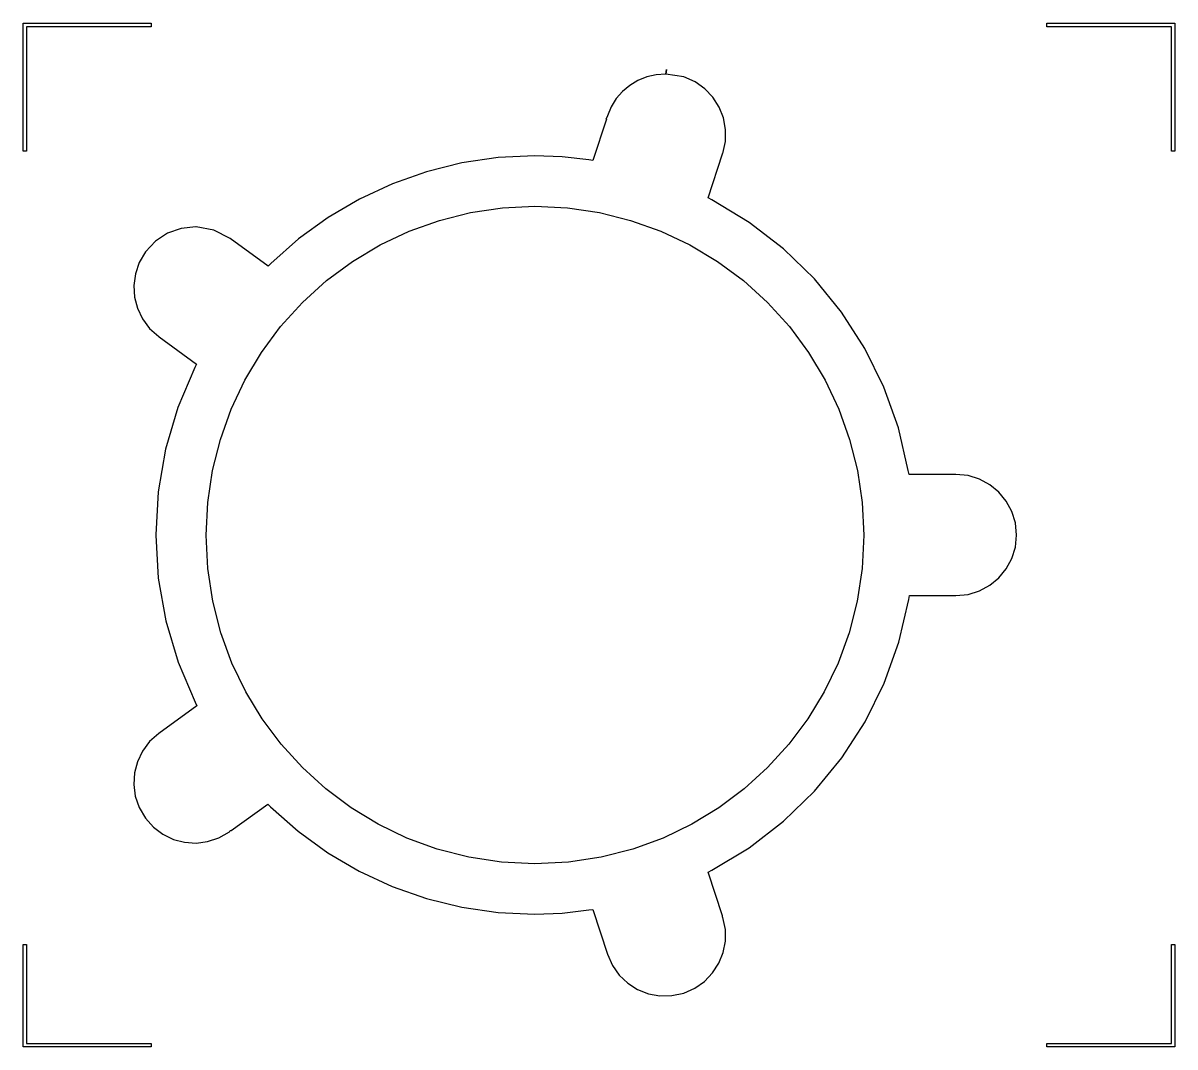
# Model space of a CAD drawing. Extents: x 0 to 6.75, y 0 to 6.
import ezdxf

# ---------------------------------------------------------------- set-up
doc = ezdxf.new("R2010")
doc.units = 0
doc.layers.add('Layer_1', color=7, linetype='CONTINUOUS')

msp = doc.modelspace()

# ---------------------------------------------------------------- linework, layer by layer
at = {"layer": 'Layer_1', "color": 7}
for points in [[(0.750011, 6), (0.750011, 5.978711), (0.021249, 5.978711), (0.021249, 5.249989), (0, 5.249989), (0, 5.989334), (0, 6), (0.750011, 6), (0.750011, 6)], [(6.75, 6), (6.75, 5.249989), (6.728751, 5.249989), (6.728751, 5.978711), (5.999988, 5.978711), (5.999988, 6), (6.75, 6), (6.75, 6)], [(0.021249, 0.599984), (0.021249, 0.021249), (0.750011, 0.021249), (0.750011, 0), (0, 0), (0, 0.599984), (0.021249, 0.599984), (0.021249, 0.599984)], [(6.749992, 0.599984), (6.749992, 0), (5.999982, 0), (5.999982, 0.021249), (6.728744, 0.021249), (6.728744, 0.599984), (6.749992, 0.599984), (6.749992, 0.599984)]]:
    msp.add_lwpolyline(points, close=True, dxfattribs=at)
for points in [[(3.770615, 5.728604), (3.767142, 5.701208), (3.709671, 5.697347), (3.65466, 5.684591), (3.602971, 5.663556), (3.555466, 5.634861), (3.513006, 5.599121), (3.476452, 5.556954), (3.446665, 5.508977), (3.424507, 5.455807), (3.423846, 5.453823), (3.415247, 5.43657), (3.418058, 5.43657), (3.339234, 5.19398), (3.316138, 5.197508), (3.158385, 5.215623), (2.999741, 5.222423), (2.784195, 5.211622), (2.572198, 5.180261), (2.36513, 5.128902), (2.164373, 5.058106), (1.97131, 4.968435), (1.787321, 4.860449), (1.613788, 4.734709), (1.452094, 4.591777), (1.435502, 4.575572), (1.213032, 4.737243), (1.212919, 4.737299), (1.118676, 4.786157), (1.014206, 4.804988), (1.013325, 4.804988), (0.927347, 4.796718), (0.847019, 4.76851), (0.77572, 4.721996), (0.716827, 4.658806), (0.680527, 4.596581), (0.65803, 4.530458), (0.649021, 4.462415), (0.653189, 4.394432), (0.670221, 4.328487), (0.699804, 4.266557), (0.741626, 4.210621), (0.795375, 4.162657), (0.797139, 4.161334), (0.798076, 4.160397), (1.017019, 4.001371), (1.006711, 3.98059), (0.907441, 3.74655), (0.835741, 3.503505), (0.792173, 3.253877), (0.777295, 3.000089), (0.777295, 3.000032), (0.777295, 2.999976), (0.792538, 2.746328), (0.836444, 2.496879), (0.908446, 2.254047), (1.007978, 2.020246), (1.018286, 1.999465), (0.79565, 1.837683), (0.795425, 1.837514), (0.795255, 1.837401), (0.741496, 1.789435), (0.699666, 1.733493), (0.670078, 1.671555), (0.653044, 1.605601), (0.648877, 1.537609), (0.657891, 1.469558), (0.680396, 1.403428), (0.716707, 1.341197), (0.764309, 1.28778), (0.819781, 1.246149), (0.881187, 1.216603), (0.946593, 1.199441), (1.014061, 1.194962), (1.081658, 1.203464), (1.147447, 1.225247), (1.209494, 1.260609), (1.214455, 1.268051), (1.220408, 1.268051), (1.433673, 1.422998), (1.450265, 1.406847), (1.612226, 1.263941), (1.786024, 1.138266), (1.970274, 1.030385), (2.163591, 0.940858), (2.364591, 0.870247), (2.571889, 0.819114), (2.784101, 0.788019), (2.999841, 0.777525), (3.158383, 0.784554), (3.316018, 0.80288), (3.339114, 0.806408), (3.424332, 0.544085), (3.424501, 0.543803), (3.453534, 0.477921), (3.493812, 0.420909), (3.543554, 0.373675), (3.60098, 0.337127), (3.664311, 0.312176), (3.731765, 0.299729), (3.801562, 0.300696), (3.871923, 0.315985), (3.937255, 0.344651), (3.993858, 0.384387), (4.040859, 0.43346), (4.077385, 0.490135), (4.102563, 0.552678), (4.115521, 0.619354), (4.115385, 0.68843), (4.101283, 0.75817), (4.098472, 0.760925), (4.098472, 0.768146), (4.015294, 1.024461), (4.035799, 1.035265), (4.2557, 1.167817), (4.456915, 1.323187), (4.637982, 1.499365), (4.79744, 1.694337), (4.933827, 1.906092), (5.045679, 2.132619), (5.131535, 2.371904), (5.189934, 2.621938), (5.193903, 2.644758), (5.466478, 2.644758), (5.466761, 2.644758), (5.538439, 2.651967), (5.605157, 2.672635), (5.665499, 2.705345), (5.718048, 2.748682), (5.761386, 2.801228), (5.794095, 2.861567), (5.814761, 2.928284), (5.821964, 2.999961), (5.814763, 3.071646), (5.794101, 3.138372), (5.761393, 3.198721), (5.718057, 3.251276), (5.665509, 3.29462), (5.605166, 3.327337), (5.538445, 3.348009), (5.466761, 3.355219), (5.466478, 3.355219), (5.191587, 3.355219), (5.187619, 3.37804), (5.12943, 3.62793), (5.043814, 3.86711), (4.932226, 4.093571), (4.796125, 4.305303), (4.636968, 4.500298), (4.456214, 4.676546), (4.25532, 4.832039), (4.035744, 4.964768), (4.015294, 4.975572), (4.099465, 5.234478), (4.099577, 5.23476), (4.100074, 5.236304), (4.115368, 5.306706), (4.116327, 5.376553), (4.103859, 5.444057), (4.078876, 5.507434), (4.042286, 5.564897), (3.995001, 5.61466), (3.937929, 5.654939), (3.871981, 5.683945), (3.767581, 5.701254), (3.770833, 5.728594), (3.770664, 5.728594), (3.770608, 5.728594), (3.770615, 5.728604)], [(2.999961, 4.927081), (3.190432, 4.917653), (3.377677, 4.889713), (3.560432, 4.843785), (3.737434, 4.780393), (3.907418, 4.70006), (4.069122, 4.60331), (4.221282, 4.490665), (4.362633, 4.36265), (4.490648, 4.221299), (4.603293, 4.069139), (4.700043, 3.907435), (4.780376, 3.73745), (4.843768, 3.560449), (4.889696, 3.377693), (4.917636, 3.190449), (4.927065, 2.999977), (4.917111, 2.802946), (4.887905, 2.611606), (4.840416, 2.426927), (4.775611, 2.249877), (4.69446, 2.081425), (4.597931, 1.922539), (4.486992, 1.774188), (4.362614, 1.637341), (4.225763, 1.512966), (4.077409, 1.402032), (3.91852, 1.305507), (3.750066, 1.224361), (3.573014, 1.159561), (3.388333, 1.112077), (3.196993, 1.082877), (2.999961, 1.072929), (2.802929, 1.082877), (2.611588, 1.112077), (2.426908, 1.159561), (2.249856, 1.224361), (2.081401, 1.305507), (1.922513, 1.402032), (1.774159, 1.512966), (1.637308, 1.637341), (1.512929, 1.774188), (1.401991, 1.922539), (1.305462, 2.081425), (1.224311, 2.249877), (1.159506, 2.426927), (1.112016, 2.611606), (1.08281, 2.802946), (1.072857, 2.999977), (1.082286, 3.190448), (1.110226, 3.377693), (1.156153, 3.560449), (1.219545, 3.73745), (1.299878, 3.907435), (1.396629, 4.069139), (1.509273, 4.221298), (1.637288, 4.36265), (1.77864, 4.490665), (1.930799, 4.60331), (2.092503, 4.70006), (2.262488, 4.780393), (2.43949, 4.843785), (2.622245, 4.889713), (2.80949, 4.917653), (2.999961, 4.927081), (2.999961, 4.927081)]]:
    msp.add_lwpolyline(points, dxfattribs=at)

doc.saveas('drawing.dxf')
